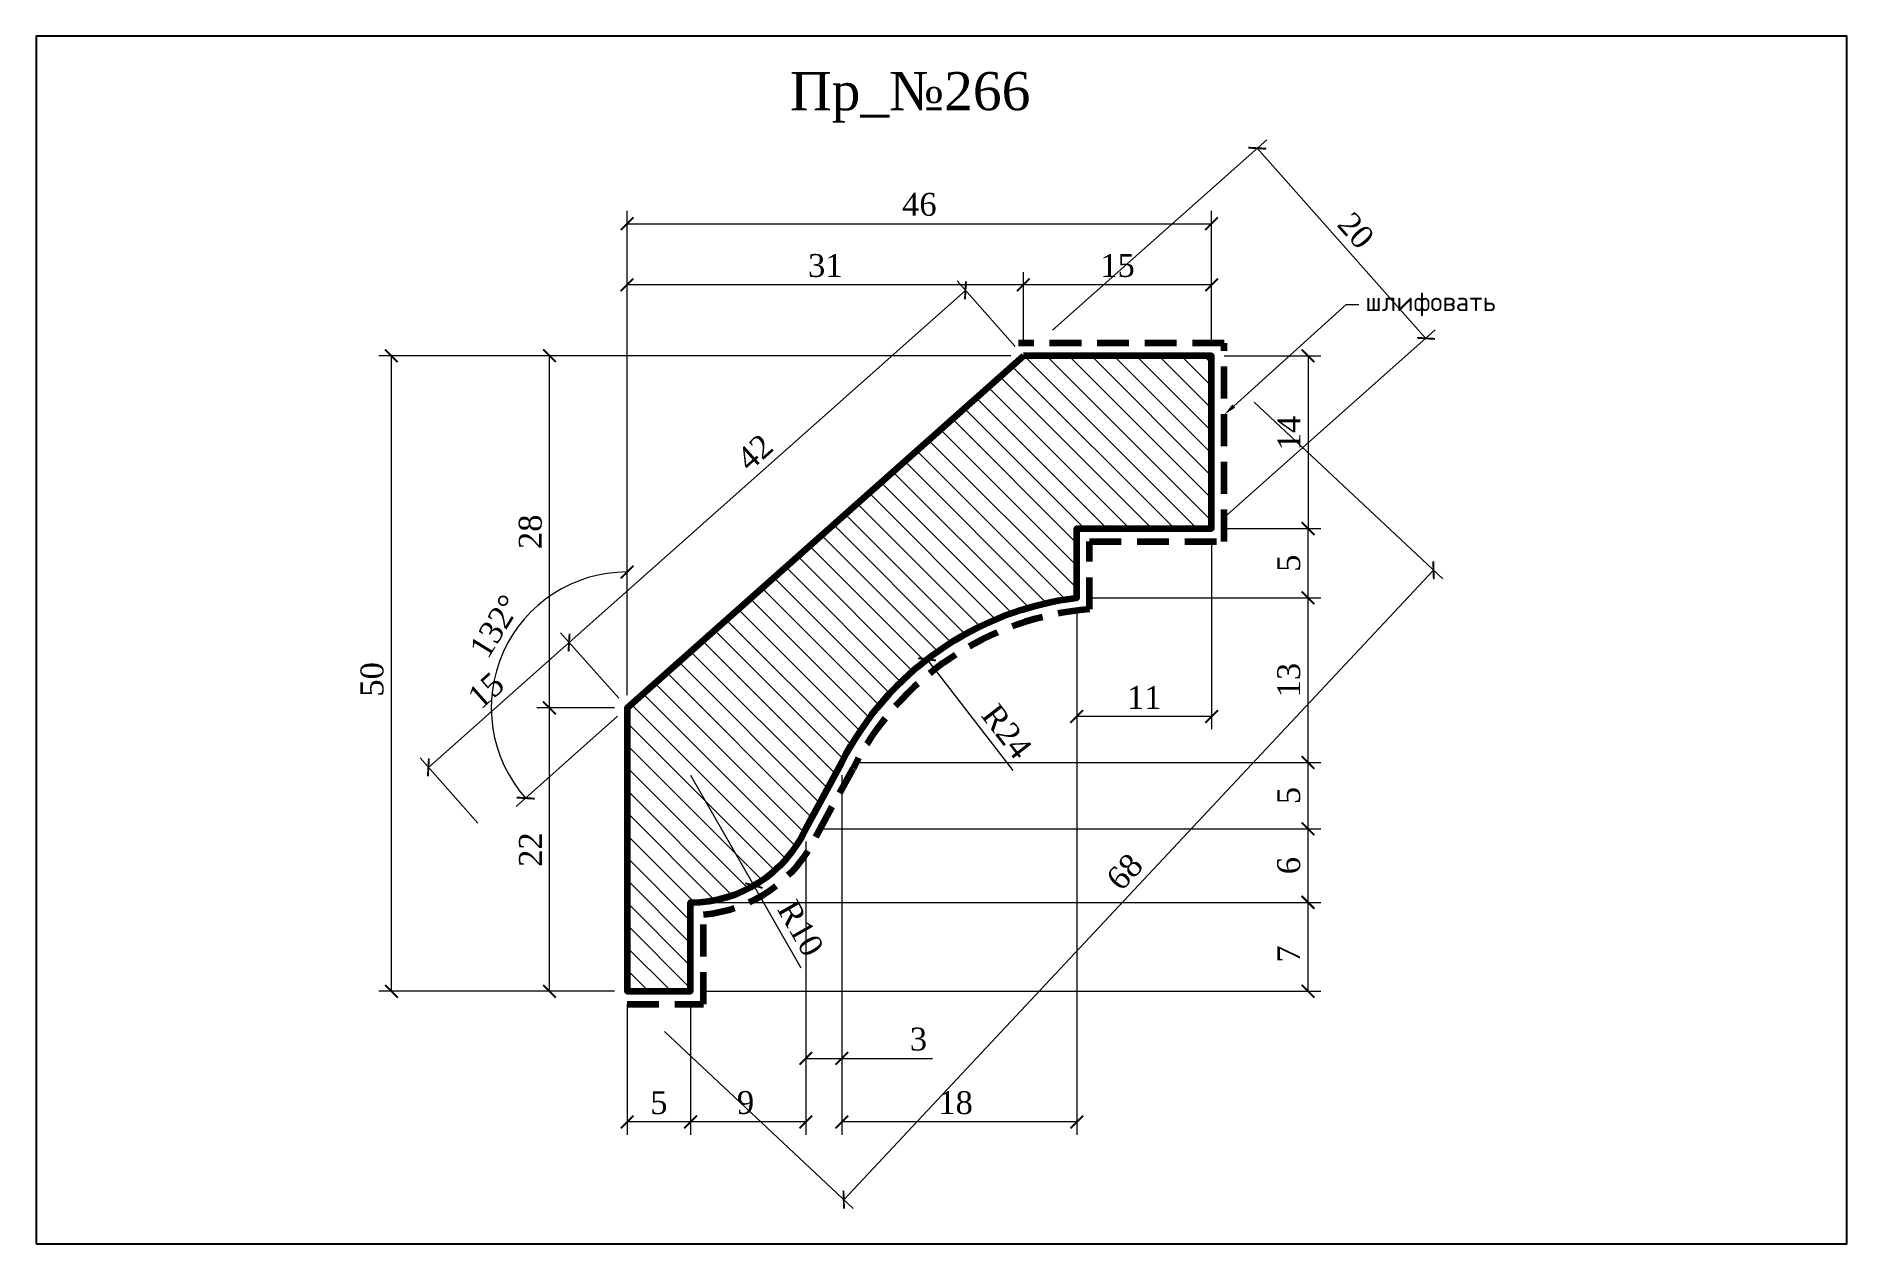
# Model space of a CAD drawing. Header units: millimetres. Extents: x 309565 to 309707, y -94003 to -93908.
import ezdxf
from ezdxf import colors
from ezdxf.entities.mleader import LeaderData, LeaderLine
from ezdxf.math import Vec2, Vec3

# ---------------------------------------------------------------- set-up
doc = ezdxf.new("R2010")
doc.units = ezdxf.units.MM
doc.header["$MEASUREMENT"] = 0
doc.linetypes.add('HIDDEN', pattern=[0.375, 0.25, -0.125])
doc.layers.add('Outside panel', color=7, linetype='Continuous', lineweight=18, true_color=0x7f5e57)
doc.layers.add('линия 50', color=1, linetype='Continuous', lineweight=140)
doc.layers.add('служебный слой РАЗМЕРЫ', color=7, linetype='Continuous', lineweight=9)
doc.layers.add('размеры в модели', color=7, linetype='Continuous')
doc.styles.add('ELECT', font='times.ttf')
doc.styles.get("Standard").update_dxf_attribs({"font": 'times.ttf'})
doc.styles.add('ЕСКД профили текст', font='isocpeur.ttf')
doc.dimstyles.new('M_1', dxfattribs={"dimtxt": 1.8, "dimasz": 1, "dimexe": 1, "dimexo": 1, "dimgap": 0.6, "dimtad": 1, "dimdec": 0, "dimdsep": 46, "dimtxsty": 'Standard', "dimblk": 'ARCHTICK', "dimcen": -5, "dimclrd": 7, "dimclre": 7, "dimclrt": 7, "dimadec": 0, "dimazin": 0, "dimtfac": 1, "dimtdec": 0, "dimtmove": 0, "dimatfit": 3, "dimfxl": 1, "dimtolj": 1, "dimtzin": 0, "dimlwd": 5, "dimlwe": 5, "dimarcsym": 0})

# ---------------------------------------------------------------- blocks, each defined once
blk = doc.blocks.new('_ArchTick')
at = {"color": 0, "linetype": 'ByBlock', "const_width": 0.15}
blk.add_lwpolyline([(-0.5, -0.5), (0.5, 0.5)], dxfattribs=at)
blk = doc.blocks.new('*D25')
at = {"layer": 'Defpoints', "color": 0, "ltscale": 1000, "transparency": 16777216}
for p in [(309642.29, -93933.06), (309600.42, -93960.34), (309611.1, -93960.76), (309611.1, -93960.76), (309611.1, -93983.06)]:
    blk.add_point(p, dxfattribs=at)
at = {"layer": 'размеры в модели', "color": 7, "lineweight": 5, "ltscale": 1000, "transparency": 16777216}
for p, q in [((309611.1, -93959.76), (309611.1, -93949.07)), ((309610.35, -93961.42), (309602.36, -93968.52))]:
    blk.add_line(p, q, dxfattribs=at)
blk.add_arc((309611.1, -93960.76), 10.69, 90, 221.5983, dxfattribs=at)
for p, rotation in [((309611.1, -93950.07), 3.06605471293083e-11), ((309603.11, -93967.86), 311.5983423043076)]:
    blk.add_blockref('_ArchTick', p, dxfattribs=dict(at, rotation=rotation))
at = {"layer": 'размеры в модели', "color": 7, "ltscale": 1000, "transparency": 16777216, "insert": (309600.72, -93954.34), "char_height": 1.8, "attachment_point": 5, "rotation": 58.2952}
blk.add_mtext('\\A1;132°', dxfattribs=at)
blk = doc.blocks.new('*D24')
at = {"layer": 'Defpoints', "color": 0, "ltscale": 1000, "transparency": 16777216}
for p in [(309659.72, -93936.01), (309613.3, -93985.55), (309628.15, -93999.46)]:
    blk.add_point(p, dxfattribs=at)
at = {"layer": 'размеры в модели', "color": 7, "lineweight": 5, "ltscale": 1000, "transparency": 16777216}
for p, q in [((309660.45, -93936.7), (309675.3, -93950.61)), ((309674.57, -93949.93), (309628.15, -93999.46)), ((309614.03, -93986.23), (309628.88, -94000.14))]:
    blk.add_line(p, q, dxfattribs=at)
for p, rotation in [((309674.57, -93949.93), 46.86065041574123), ((309628.15, -93999.46), 226.8606504157412)]:
    blk.add_blockref('_ArchTick', p, dxfattribs=dict(at, rotation=rotation))
at = {"layer": 'размеры в модели', "color": 7, "ltscale": 1000, "transparency": 16777216, "insert": (309650.26, -93973.66), "char_height": 1.8, "attachment_point": 5, "rotation": 46.8607}
blk.add_mtext('\\A1;68', dxfattribs=at)
blk = doc.blocks.new('*D23')
at = {"layer": 'Defpoints', "color": 0, "ltscale": 1000, "transparency": 16777216}
for p in [(309611.1, -93960.76), (309595.46, -93965.45), (309600.03, -93970.59)]:
    blk.add_point(p, dxfattribs=at)
at = {"layer": 'размеры в модели', "color": 7, "lineweight": 5, "ltscale": 1000, "transparency": 16777216}
for p, q in [((309606.53, -93955.62), (309595.46, -93965.45)), ((309610.44, -93960.01), (309605.87, -93954.87)), ((309599.36, -93969.84), (309594.8, -93964.7))]:
    blk.add_line(p, q, dxfattribs=at)
for p, rotation in [((309606.53, -93955.62), 41.59834230435255), ((309595.46, -93965.45), 221.5983423043526)]:
    blk.add_blockref('_ArchTick', p, dxfattribs=dict(at, rotation=rotation))
at = {"layer": 'размеры в модели', "color": 7, "ltscale": 1000, "transparency": 16777216, "insert": (309599.99, -93959.4), "char_height": 1.8, "attachment_point": 5, "rotation": 41.5983}
blk.add_mtext('\\A1;15', dxfattribs=at)
blk = doc.blocks.new('*D22')
at = {"layer": 'Defpoints', "color": 0, "ltscale": 1000, "transparency": 16777216}
for p in [(309642.29, -93933.06), (309606.53, -93955.62), (309611.1, -93960.76)]:
    blk.add_point(p, dxfattribs=at)
at = {"layer": 'размеры в модели', "color": 7, "lineweight": 5, "ltscale": 1000, "transparency": 16777216}
for p, q in [((309641.63, -93932.32), (309637.07, -93927.17)), ((309637.73, -93927.92), (309606.53, -93955.62)), ((309610.44, -93960.01), (309605.87, -93954.87))]:
    blk.add_line(p, q, dxfattribs=at)
for p, rotation in [((309637.73, -93927.92), 41.5983423043341), ((309606.53, -93955.62), 221.5983423043341)]:
    blk.add_blockref('_ArchTick', p, dxfattribs=dict(at, rotation=rotation))
at = {"layer": 'размеры в модели', "color": 7, "ltscale": 1000, "transparency": 16777216, "insert": (309621.14, -93940.65), "char_height": 1.8, "attachment_point": 5, "rotation": 41.5983}
blk.add_mtext('\\A1;42', dxfattribs=at)
blk = doc.blocks.new('*D20')
at = {"layer": 'Defpoints', "color": 0, "ltscale": 1000, "transparency": 16777216}
for p in [(309611.1, -93927.48), (309642.29, -93933.06), (309611.1, -93960.76)]:
    blk.add_point(p, dxfattribs=at)
at = {"layer": 'размеры в модели', "color": 7, "lineweight": 5, "ltscale": 1000, "transparency": 16777216}
for p, q in [((309611.1, -93959.76), (309611.1, -93926.48)), ((309642.29, -93932.06), (309642.29, -93926.48)), ((309642.29, -93927.48), (309611.1, -93927.48))]:
    blk.add_line(p, q, dxfattribs=at)
at = {"layer": 'размеры в модели', "color": 7, "lineweight": 5, "ltscale": 1000, "transparency": 16777216, "rotation": 180}
blk.add_blockref('_ArchTick', (309611.1, -93927.48), dxfattribs=at)
at = {"layer": 'размеры в модели', "color": 7, "lineweight": 5, "ltscale": 1000, "transparency": 16777216}
blk.add_blockref('_ArchTick', (309642.29, -93927.48), dxfattribs=at)
at = {"layer": 'размеры в модели', "color": 7, "ltscale": 1000, "transparency": 16777216, "insert": (309626.7, -93925.97), "char_height": 1.8, "attachment_point": 5}
blk.add_mtext('\\A1;31', dxfattribs=at)
blk = doc.blocks.new('*D18')
at = {"layer": 'Defpoints', "color": 0, "ltscale": 1000, "transparency": 16777216}
for p in [(309642.29, -93927.48), (309642.29, -93933.06), (309657.1, -93933.06)]:
    blk.add_point(p, dxfattribs=at)
at = {"layer": 'размеры в модели', "color": 7, "lineweight": 5, "ltscale": 1000, "transparency": 16777216}
for p, q in [((309642.29, -93932.06), (309642.29, -93926.48)), ((309657.1, -93932.06), (309657.1, -93926.48)), ((309657.1, -93927.48), (309642.29, -93927.48))]:
    blk.add_line(p, q, dxfattribs=at)
at = {"layer": 'размеры в модели', "color": 7, "lineweight": 5, "ltscale": 1000, "transparency": 16777216, "rotation": 180}
blk.add_blockref('_ArchTick', (309642.29, -93927.48), dxfattribs=at)
at = {"layer": 'размеры в модели', "color": 7, "lineweight": 5, "ltscale": 1000, "transparency": 16777216}
blk.add_blockref('_ArchTick', (309657.1, -93927.48), dxfattribs=at)
at = {"layer": 'размеры в модели', "color": 7, "ltscale": 1000, "transparency": 16777216, "insert": (309649.7, -93925.97), "char_height": 1.8, "attachment_point": 5}
blk.add_mtext('\\A1;15', dxfattribs=at)
blk = doc.blocks.new('*D17')
at = {"layer": 'Defpoints', "color": 0, "ltscale": 1000, "transparency": 16777216}
for p in [(309660.69, -93916.73), (309643.82, -93931.71), (309657.1, -93946.66)]:
    blk.add_point(p, dxfattribs=at)
at = {"layer": 'размеры в модели', "color": 7, "lineweight": 5, "ltscale": 1000, "transparency": 16777216}
for p, q in [((309644.57, -93931.04), (309661.44, -93916.07)), ((309673.97, -93931.69), (309660.69, -93916.73)), ((309657.85, -93946), (309674.71, -93931.03))]:
    blk.add_line(p, q, dxfattribs=at)
for p, rotation in [((309660.69, -93916.73), 131.5983423042875), ((309673.97, -93931.69), 311.5983423042875)]:
    blk.add_blockref('_ArchTick', p, dxfattribs=dict(at, rotation=rotation))
at = {"layer": 'размеры в модели', "color": 7, "ltscale": 1000, "transparency": 16777216, "insert": (309668.46, -93923.21), "char_height": 1.8, "attachment_point": 5, "rotation": 311.5983}
blk.add_mtext('\\A1;20', dxfattribs=at)
blk = doc.blocks.new('*D16')
at = {"layer": 'Defpoints', "color": 0, "ltscale": 1000, "transparency": 16777216}
for p in [(309616.1, -93966.06), (309621.08, -93974.74)]:
    blk.add_point(p, dxfattribs=at)
at = {"layer": 'размеры в модели', "color": 7, "lineweight": 5, "ltscale": 1000, "transparency": 16777216}
for p in [(309616.1, -93966.06), (309624.81, -93981.23)]:
    blk.add_line(p, (309621.08, -93974.74), dxfattribs=at)
blk.add_arc((309616.1, -93966.06), 10, 275.7296, 305.5782, dxfattribs=at)
at = {"layer": 'размеры в модели', "color": 7, "lineweight": 5, "ltscale": 1000, "transparency": 16777216, "rotation": 119.8486137315557}
blk.add_blockref('_ArchTick', (309621.08, -93974.74), dxfattribs=at)
at = {"layer": 'размеры в модели', "color": 7, "ltscale": 1000, "transparency": 16777216, "insert": (309624.75, -93978.1), "char_height": 1.8, "attachment_point": 5, "rotation": 299.8486}
blk.add_mtext('\\A1;R10', dxfattribs=at)
blk = doc.blocks.new('*D15')
at = {"layer": 'Defpoints', "color": 0, "ltscale": 1000, "transparency": 16777216}
for p in [(309634.71, -93956.94), (309649.39, -93975.92)]:
    blk.add_point(p, dxfattribs=at)
at = {"layer": 'размеры в модели', "color": 7, "lineweight": 5, "ltscale": 1000, "transparency": 16777216}
blk.add_line((309641.48, -93965.7), (309634.71, -93956.94), dxfattribs=at)
at = {"layer": 'размеры в модели', "color": 7, "lineweight": 5, "ltscale": 1000, "transparency": 16777216, "rotation": 127.7129034686893}
blk.add_blockref('_ArchTick', (309634.71, -93956.94), dxfattribs=at)
at = {"layer": 'размеры в модели', "color": 7, "ltscale": 1000, "transparency": 16777216, "insert": (309640.99, -93962.61), "char_height": 1.8, "attachment_point": 5, "rotation": 307.7129}
blk.add_mtext('\\A1;R24', dxfattribs=at)
blk = doc.blocks.new('*D14')
at = {"layer": 'Defpoints', "color": 0, "ltscale": 1000, "transparency": 16777216}
for p in [(309592.55, -93933.06), (309642.29, -93933.06), (309611.1, -93983.06)]:
    blk.add_point(p, dxfattribs=at)
at = {"layer": 'размеры в модели', "color": 7, "lineweight": 5, "ltscale": 1000, "transparency": 16777216}
for p, q in [((309641.29, -93933.06), (309591.55, -93933.06)), ((309592.55, -93983.06), (309592.55, -93933.06)), ((309610.1, -93983.06), (309591.55, -93983.06))]:
    blk.add_line(p, q, dxfattribs=at)
for p, rotation in [((309592.55, -93933.06), 90), ((309592.55, -93983.06), 270)]:
    blk.add_blockref('_ArchTick', p, dxfattribs=dict(at, rotation=rotation))
at = {"layer": 'размеры в модели', "color": 7, "ltscale": 1000, "transparency": 16777216, "insert": (309591.03, -93958.52), "char_height": 1.8, "attachment_point": 5, "rotation": 90}
blk.add_mtext('\\A1;50', dxfattribs=at)
blk = doc.blocks.new('*D13')
at = {"layer": 'Defpoints', "color": 0, "ltscale": 1000, "transparency": 16777216}
for p in [(309611.1, -93983.06), (309616.1, -93983.06), (309611.1, -93993.34)]:
    blk.add_point(p, dxfattribs=at)
at = {"layer": 'размеры в модели', "color": 7, "lineweight": 5, "ltscale": 1000, "transparency": 16777216}
for p, q in [((309611.1, -93984.06), (309611.1, -93994.34)), ((309616.1, -93984.06), (309616.1, -93994.34)), ((309616.1, -93993.34), (309611.1, -93993.34))]:
    blk.add_line(p, q, dxfattribs=at)
at = {"layer": 'размеры в модели', "color": 7, "lineweight": 5, "ltscale": 1000, "transparency": 16777216, "rotation": 180}
blk.add_blockref('_ArchTick', (309611.1, -93993.34), dxfattribs=at)
at = {"layer": 'размеры в модели', "color": 7, "lineweight": 5, "ltscale": 1000, "transparency": 16777216}
blk.add_blockref('_ArchTick', (309616.1, -93993.34), dxfattribs=at)
at = {"layer": 'размеры в модели', "color": 7, "ltscale": 1000, "transparency": 16777216, "insert": (309613.6, -93991.83), "char_height": 1.8, "attachment_point": 5}
blk.add_mtext('\\A1;5', dxfattribs=at)
blk = doc.blocks.new('*D12')
at = {"layer": 'Defpoints', "color": 0, "ltscale": 1000, "transparency": 16777216}
for p in [(309625.17, -93970.28), (309664.69, -93970.28), (309616.1, -93976.06)]:
    blk.add_point(p, dxfattribs=at)
at = {"layer": 'размеры в модели', "color": 7, "lineweight": 5, "ltscale": 1000, "transparency": 16777216}
for p, q in [((309626.17, -93970.28), (309665.69, -93970.28)), ((309664.69, -93976.06), (309664.69, -93970.28)), ((309617.1, -93976.06), (309665.69, -93976.06))]:
    blk.add_line(p, q, dxfattribs=at)
for p, rotation in [((309664.69, -93970.28), 90), ((309664.69, -93976.06), 270)]:
    blk.add_blockref('_ArchTick', p, dxfattribs=dict(at, rotation=rotation))
at = {"layer": 'размеры в модели', "color": 7, "ltscale": 1000, "transparency": 16777216, "insert": (309663.18, -93973.17), "char_height": 1.8, "attachment_point": 5, "rotation": 90}
blk.add_mtext('\\A1;6', dxfattribs=at)
blk = doc.blocks.new('*D11')
at = {"layer": 'Defpoints', "color": 0, "ltscale": 1000, "transparency": 16777216}
for p in [(309616.1, -93976.06), (309664.69, -93976.06), (309616.1, -93983.06)]:
    blk.add_point(p, dxfattribs=at)
at = {"layer": 'размеры в модели', "color": 7, "lineweight": 5, "ltscale": 1000, "transparency": 16777216}
for p, q in [((309617.1, -93976.06), (309665.69, -93976.06)), ((309664.69, -93983.06), (309664.69, -93976.06)), ((309617.1, -93983.06), (309665.69, -93983.06))]:
    blk.add_line(p, q, dxfattribs=at)
for p, rotation in [((309664.69, -93976.06), 90), ((309664.69, -93983.06), 270)]:
    blk.add_blockref('_ArchTick', p, dxfattribs=dict(at, rotation=rotation))
at = {"layer": 'размеры в модели', "color": 7, "ltscale": 1000, "transparency": 16777216, "insert": (309663.17, -93980.13), "char_height": 1.8, "attachment_point": 5, "rotation": 90}
blk.add_mtext('\\A1;7', dxfattribs=at)
blk = doc.blocks.new('*D10')
at = {"layer": 'Defpoints', "color": 0, "ltscale": 1000, "transparency": 16777216}
for p in [(309625.17, -93970.28), (309616.1, -93983.06), (309616.1, -93993.34)]:
    blk.add_point(p, dxfattribs=at)
at = {"layer": 'размеры в модели', "color": 7, "lineweight": 5, "ltscale": 1000, "transparency": 16777216}
for p, q in [((309625.17, -93971.28), (309625.17, -93994.34)), ((309616.1, -93984.06), (309616.1, -93994.34)), ((309625.17, -93993.34), (309616.1, -93993.34))]:
    blk.add_line(p, q, dxfattribs=at)
at = {"layer": 'размеры в модели', "color": 7, "lineweight": 5, "ltscale": 1000, "transparency": 16777216, "rotation": 180}
blk.add_blockref('_ArchTick', (309616.1, -93993.34), dxfattribs=at)
at = {"layer": 'размеры в модели', "color": 7, "lineweight": 5, "ltscale": 1000, "transparency": 16777216}
blk.add_blockref('_ArchTick', (309625.17, -93993.34), dxfattribs=at)
at = {"layer": 'размеры в модели', "color": 7, "ltscale": 1000, "transparency": 16777216, "insert": (309620.42, -93991.82), "char_height": 1.8, "attachment_point": 5}
blk.add_mtext('\\A1;9', dxfattribs=at)
blk = doc.blocks.new('*D9')
at = {"layer": 'Defpoints', "color": 0, "ltscale": 1000, "transparency": 16777216}
for p in [(309646.49, -93952.1), (309664.69, -93952.1), (309628, -93965.05)]:
    blk.add_point(p, dxfattribs=at)
at = {"layer": 'размеры в модели', "color": 7, "lineweight": 5, "ltscale": 1000, "transparency": 16777216}
for p, q in [((309647.49, -93952.1), (309665.69, -93952.1)), ((309664.69, -93965.05), (309664.69, -93952.1)), ((309629, -93965.05), (309665.69, -93965.05))]:
    blk.add_line(p, q, dxfattribs=at)
for p, rotation in [((309664.69, -93952.1), 90), ((309664.69, -93965.05), 270)]:
    blk.add_blockref('_ArchTick', p, dxfattribs=dict(at, rotation=rotation))
at = {"layer": 'размеры в модели', "color": 7, "ltscale": 1000, "transparency": 16777216, "insert": (309663.18, -93958.58), "char_height": 1.8, "attachment_point": 5, "rotation": 90}
blk.add_mtext('\\A1;13', dxfattribs=at)
blk = doc.blocks.new('*D8')
at = {"layer": 'Defpoints', "color": 0, "ltscale": 1000, "transparency": 16777216}
for p in [(309628, -93965.05), (309664.69, -93965.05), (309625.17, -93970.28)]:
    blk.add_point(p, dxfattribs=at)
at = {"layer": 'размеры в модели', "color": 7, "lineweight": 5, "ltscale": 1000, "transparency": 16777216}
for p, q in [((309629, -93965.05), (309665.69, -93965.05)), ((309664.69, -93970.28), (309664.69, -93965.05)), ((309626.17, -93970.28), (309665.69, -93970.28))]:
    blk.add_line(p, q, dxfattribs=at)
for p, rotation in [((309664.69, -93965.05), 90), ((309664.69, -93970.28), 270)]:
    blk.add_blockref('_ArchTick', p, dxfattribs=dict(at, rotation=rotation))
at = {"layer": 'размеры в модели', "color": 7, "ltscale": 1000, "transparency": 16777216, "insert": (309663.18, -93967.66), "char_height": 1.8, "attachment_point": 5, "rotation": 90}
blk.add_mtext('\\A1;5', dxfattribs=at)
blk = doc.blocks.new('*D7')
at = {"layer": 'Defpoints', "color": 0, "ltscale": 1000, "transparency": 16777216}
for p in [(309628, -93965.05), (309625.17, -93970.28), (309628, -93988.34)]:
    blk.add_point(p, dxfattribs=at)
at = {"layer": 'размеры в модели', "color": 7, "lineweight": 5, "ltscale": 1000, "transparency": 16777216}
for p, q in [((309628, -93966.05), (309628, -93989.34)), ((309625.17, -93971.28), (309625.17, -93989.34)), ((309625.17, -93988.34), (309628, -93988.34)), ((309628, -93988.34), (309635.13, -93988.34))]:
    blk.add_line(p, q, dxfattribs=at)
at = {"layer": 'размеры в модели', "color": 7, "lineweight": 5, "ltscale": 1000, "transparency": 16777216, "rotation": 180}
blk.add_blockref('_ArchTick', (309625.17, -93988.34), dxfattribs=at)
at = {"layer": 'размеры в модели', "color": 7, "lineweight": 5, "ltscale": 1000, "transparency": 16777216}
blk.add_blockref('_ArchTick', (309628, -93988.34), dxfattribs=at)
at = {"layer": 'размеры в модели', "color": 7, "ltscale": 1000, "transparency": 16777216, "insert": (309634.03, -93986.83), "char_height": 1.8, "attachment_point": 5}
blk.add_mtext('\\A1;3', dxfattribs=at)
blk = doc.blocks.new('*D6')
at = {"layer": 'Defpoints', "color": 0, "ltscale": 1000, "transparency": 16777216}
for p in [(309646.49, -93952.1), (309628, -93965.05), (309628, -93993.34)]:
    blk.add_point(p, dxfattribs=at)
at = {"layer": 'размеры в модели', "color": 7, "lineweight": 5, "ltscale": 1000, "transparency": 16777216}
for p, q in [((309646.49, -93953.1), (309646.49, -93994.34)), ((309628, -93966.05), (309628, -93994.34)), ((309646.49, -93993.34), (309628, -93993.34))]:
    blk.add_line(p, q, dxfattribs=at)
at = {"layer": 'размеры в модели', "color": 7, "lineweight": 5, "ltscale": 1000, "transparency": 16777216, "rotation": 180}
blk.add_blockref('_ArchTick', (309628, -93993.34), dxfattribs=at)
at = {"layer": 'размеры в модели', "color": 7, "lineweight": 5, "ltscale": 1000, "transparency": 16777216}
blk.add_blockref('_ArchTick', (309646.49, -93993.34), dxfattribs=at)
at = {"layer": 'размеры в модели', "color": 7, "ltscale": 1000, "transparency": 16777216, "insert": (309636.95, -93991.83), "char_height": 1.8, "attachment_point": 5}
blk.add_mtext('\\A1;18', dxfattribs=at)
blk = doc.blocks.new('*D5')
at = {"layer": 'Defpoints', "color": 0, "ltscale": 1000, "transparency": 16777216}
for p in [(309657.1, -93946.66), (309664.69, -93946.66), (309646.49, -93952.1)]:
    blk.add_point(p, dxfattribs=at)
at = {"layer": 'размеры в модели', "color": 7, "lineweight": 5, "ltscale": 1000, "transparency": 16777216}
for p, q in [((309658.1, -93946.66), (309665.69, -93946.66)), ((309664.69, -93952.1), (309664.69, -93946.66)), ((309647.49, -93952.1), (309665.69, -93952.1))]:
    blk.add_line(p, q, dxfattribs=at)
for p, rotation in [((309664.69, -93946.66), 90), ((309664.69, -93952.1), 270)]:
    blk.add_blockref('_ArchTick', p, dxfattribs=dict(at, rotation=rotation))
at = {"layer": 'размеры в модели', "color": 7, "ltscale": 1000, "transparency": 16777216, "insert": (309663.18, -93949.38), "char_height": 1.8, "attachment_point": 5, "rotation": 90}
blk.add_mtext('\\A1;5', dxfattribs=at)
blk = doc.blocks.new('*D4')
at = {"layer": 'Defpoints', "color": 0, "ltscale": 1000, "transparency": 16777216}
for p in [(309657.1, -93946.66), (309646.49, -93952.1), (309646.49, -93961.44)]:
    blk.add_point(p, dxfattribs=at)
at = {"layer": 'размеры в модели', "color": 7, "lineweight": 5, "ltscale": 1000, "transparency": 16777216}
for p, q in [((309657.1, -93947.66), (309657.1, -93962.44)), ((309646.49, -93953.1), (309646.49, -93962.44)), ((309657.1, -93961.44), (309646.49, -93961.44))]:
    blk.add_line(p, q, dxfattribs=at)
at = {"layer": 'размеры в модели', "color": 7, "lineweight": 5, "ltscale": 1000, "transparency": 16777216, "rotation": 180}
blk.add_blockref('_ArchTick', (309646.49, -93961.44), dxfattribs=at)
at = {"layer": 'размеры в модели', "color": 7, "lineweight": 5, "ltscale": 1000, "transparency": 16777216}
blk.add_blockref('_ArchTick', (309657.1, -93961.44), dxfattribs=at)
at = {"layer": 'размеры в модели', "color": 7, "ltscale": 1000, "transparency": 16777216, "insert": (309651.8, -93959.94), "char_height": 1.8, "attachment_point": 5}
blk.add_mtext('\\A1;11', dxfattribs=at)
blk = doc.blocks.new('*D3')
at = {"layer": 'Defpoints', "color": 0, "ltscale": 1000, "transparency": 16777216}
for p in [(309657.1, -93933.06), (309657.1, -93946.66), (309664.69, -93946.66)]:
    blk.add_point(p, dxfattribs=at)
at = {"layer": 'размеры в модели', "color": 7, "lineweight": 5, "ltscale": 1000, "transparency": 16777216}
for p, q in [((309658.1, -93933.06), (309665.69, -93933.06)), ((309664.69, -93933.06), (309664.69, -93946.66)), ((309658.1, -93946.66), (309665.69, -93946.66))]:
    blk.add_line(p, q, dxfattribs=at)
for p, rotation in [((309664.69, -93933.06), 90), ((309664.69, -93946.66), 270)]:
    blk.add_blockref('_ArchTick', p, dxfattribs=dict(at, rotation=rotation))
at = {"layer": 'размеры в модели', "color": 7, "ltscale": 1000, "transparency": 16777216, "insert": (309663.19, -93939.14), "char_height": 1.8, "attachment_point": 5, "rotation": 90}
blk.add_mtext('\\A1;14', dxfattribs=at)
blk = doc.blocks.new('*D2')
at = {"layer": 'Defpoints', "color": 0, "ltscale": 1000, "transparency": 16777216}
for p in [(309657.1, -93922.67), (309657.1, -93933.06), (309611.1, -93960.76)]:
    blk.add_point(p, dxfattribs=at)
at = {"layer": 'размеры в модели', "color": 7, "lineweight": 5, "ltscale": 1000, "transparency": 16777216}
for p, q in [((309611.1, -93959.76), (309611.1, -93921.67)), ((309657.1, -93932.06), (309657.1, -93921.67)), ((309611.1, -93922.67), (309657.1, -93922.67))]:
    blk.add_line(p, q, dxfattribs=at)
at = {"layer": 'размеры в модели', "color": 7, "lineweight": 5, "ltscale": 1000, "transparency": 16777216, "rotation": 180}
blk.add_blockref('_ArchTick', (309611.1, -93922.67), dxfattribs=at)
at = {"layer": 'размеры в модели', "color": 7, "lineweight": 5, "ltscale": 1000, "transparency": 16777216}
blk.add_blockref('_ArchTick', (309657.1, -93922.67), dxfattribs=at)
at = {"layer": 'размеры в модели', "color": 7, "ltscale": 1000, "transparency": 16777216, "insert": (309634.1, -93921.16), "char_height": 1.8, "attachment_point": 5}
blk.add_mtext('\\A1;46', dxfattribs=at)

msp = doc.modelspace()

# ---------------------------------------------------------------- hatches: boundary and pattern name
at = {"layer": 'Outside panel', "ltscale": 1000}
h = msp.add_hatch(dxfattribs=at)
h.set_pattern_fill('ANSI31', color=256, scale=10, angle=90)
h.set_pattern_definition([(135, (1349.0199, 2431.5147), (-0.8838834765, -0.8838834765), [])])
h.paths.add_polyline_path([(309642.29, -93933.06), (309657.1, -93933.06), (309657.1, -93946.66), (309646.49, -93946.66), (309646.49, -93952.1, 0.249912), (309628, -93965.05), (309625.17, -93970.28, -0.291817), (309616.1, -93976.06), (309616.1, -93983.06), (309611.1, -93983.06), (309611.1, -93960.76)])

# ---------------------------------------------------------------- linework, layer by layer
at = {"color": 6, "ltscale": 1000}
msp.add_lwpolyline([(309564.59, -94002.92), (309707.09, -94002.92), (309707.09, -93907.92), (309564.59, -93907.92)], close=True, dxfattribs=at)
at = {"layer": 'линия 50', "color": 1, "linetype": 'HIDDEN', "ltscale": 10, "true_color": 0xff0909}
msp.add_lwpolyline([(309611.1, -93984.06), (309617.1, -93984.06), (309617.1, -93977.02, 0.266522), (309626.06, -93970.73), (309628.88, -93965.52, -0.260291), (309647.49, -93953), (309647.49, -93947.66), (309658.1, -93947.66), (309658.1, -93932.06), (309641.91, -93932.06), (309641.91, -93932.06)], format="xyb", dxfattribs=at)
at = {"layer": 'линия 50', "color": 7}
msp.add_lwpolyline([(309642.29, -93933.06), (309611.1, -93960.76), (309611.1, -93983.06), (309616.1, -93983.06), (309616.1, -93976.06, 0.291817), (309625.17, -93970.28), (309628, -93965.05, -0.249912), (309646.49, -93952.1), (309646.49, -93946.66), (309657.1, -93946.66), (309657.1, -93933.06), (309642.29, -93933.06)], format="xyb", dxfattribs=at)

# ---------------------------------------------------------------- texts
at = {"color": 7, "ltscale": 1000, "style": 'ELECT'}
msp.add_text('Пр_№266', height=3, dxfattribs=at).set_placement((309623.92, -93913.74))

# ---------------------------------------------------------------- dimensions: what is measured, and where the dimension line sits
at = {"layer": 'размеры в модели', "color": 5, "ltscale": 1000}
for p1, p2, distance, picture, middle in [((309657.1, -93946.66), (309643.82, -93931.71), -22.55, '*D17', (309668.46, -93923.21)), ((309642.29, -93933.06), (309611.1, -93960.76), -6.88, '*D22', (309621.14, -93940.65)), ((309659.72, -93936.01), (309613.3, -93985.55), 20.35, '*D24', (309650.26, -93973.66)), ((309611.1, -93960.76), (309600.03, -93970.59), -6.88, '*D23', (309599.99, -93959.4))]:
    dim = msp.add_aligned_dim(p1=p1, p2=p2, distance=distance, dimstyle='M_1', dxfattribs=at)
    dim.commit()
    dim.dimension.update_dxf_attribs({"geometry": picture, "text_midpoint": middle})
for base, p1, p2, angle, picture, middle in [((309657.1, -93922.67), (309611.1, -93960.76), (309657.1, -93933.06), 180, '*D2', (309634.1, -93922.67)), ((309592.55, -93933.06), (309611.1, -93983.06), (309642.29, -93933.06), 90, '*D14', (309592.55, -93958.52)), ((309664.69, -93946.66), (309657.1, -93933.06), (309657.1, -93946.66), 90, '*D3', (309664.69, -93939.14)), ((309646.49, -93961.44), (309657.1, -93946.66), (309646.49, -93952.1), 180, '*D4', (309651.8, -93961.44)), ((309664.69, -93946.66), (309646.49, -93952.1), (309657.1, -93946.66), 90, '*D5', (309664.69, -93949.38)), ((309664.69, -93952.1), (309628, -93965.05), (309646.49, -93952.1), 90, '*D9', (309664.69, -93958.58)), ((309628, -93993.34), (309646.49, -93952.1), (309628, -93965.05), 180, '*D6', (309636.95, -93993.34)), ((309664.69, -93965.05), (309625.17, -93970.28), (309628, -93965.05), 90, '*D8', (309664.69, -93967.66)), ((309628, -93988.34), (309625.17, -93970.28), (309628, -93965.05), 180, '*D7', (309634.03, -93988.34)), ((309664.69, -93970.28), (309616.1, -93976.06), (309625.17, -93970.28), 90, '*D12', (309664.69, -93973.17)), ((309616.1, -93993.34), (309625.17, -93970.28), (309616.1, -93983.06), 180, '*D10', (309620.42, -93993.34)), ((309664.69, -93976.06), (309616.1, -93983.06), (309616.1, -93976.06), 90, '*D11', (309664.69, -93980.13)), ((309611.1, -93993.34), (309616.1, -93983.06), (309611.1, -93983.06), 180, '*D13', (309613.6, -93993.34))]:
    dim = msp.add_linear_dim(base=base, p1=p1, p2=p2, angle=angle, dimstyle='M_1', dxfattribs=at)
    dim.commit()
    dim.dimension.update_dxf_attribs({"geometry": picture, "text_midpoint": middle, "dimtype": 128})
for base, p1, p2, picture, middle in [((309611.1, -93927.48), (309642.29, -93933.06), (309611.1, -93960.76), '*D20', (309626.7, -93925.97)), ((309642.29, -93927.48), (309657.1, -93933.06), (309642.29, -93933.06), '*D18', (309649.7, -93925.97))]:
    dim = msp.add_linear_dim(base=base, p1=p1, p2=p2, angle=180, dimstyle='M_1', dxfattribs=at)
    dim.commit()
    dim.dimension.update_dxf_attribs({"geometry": picture, "text_midpoint": middle})
dim = msp.add_angular_dim_2l(base=(309600.42, -93960.34), line1=((309642.29, -93933.06), (309611.1, -93960.76)), line2=((309611.1, -93960.76), (309611.1, -93983.06)), dimstyle='M_1', dxfattribs=at)
dim.commit()
dim.dimension.update_dxf_attribs({"geometry": '*D25', "text_midpoint": (309602, -93955.14), "dimtype": 130})
for base, p1, p2 in [((309604.99, -93933.06), (309611.1, -93960.76), (309642.29, -93933.06)), ((309604.99, -93960.76), (309611.1, -93983.06), (309611.1, -93960.76))]:
    msp.add_linear_dim(base=base, p1=p1, p2=p2, angle=90, dimstyle='M_1', dxfattribs=at).render()
dim = msp.add_radius_dim(center=(309649.39, -93975.92), mpoint=(309634.71, -93956.94), dimstyle='M_1', dxfattribs=at)
dim.commit()
dim.dimension.update_dxf_attribs({"geometry": '*D15', "text_midpoint": (309639.8, -93963.52), "dimtype": 132})
dim = msp.add_radius_dim(center=(309616.1, -93966.06), mpoint=(309621.08, -93974.74), dimstyle='M_1', dxfattribs=at)
dim.commit()
dim.dimension.update_dxf_attribs({"geometry": '*D16', "text_midpoint": (309624.75, -93978.1)})

# ---------------------------------------------------------------- leaders
at = {"layer": 'служебный слой РАЗМЕРЫ'}
ml = msp.add_multileader_mtext('Standard', dxfattribs=at)
ml.set_content('\\A1;шлифовать', color=256, style='ЕСКД профили текст')
ml.set_leader_properties(color=256, linetype='ByLayer', lineweight=-1)
ml.build(insert=Vec2(0, 0))
ml.multileader.update_dxf_attribs({"dogleg_length": 1, "arrow_head_size": 1})
ctx = ml.context
ctx.base_point, ctx.char_height, ctx.arrow_head_size, ctx.landing_gap_size, ctx.plane_origin = Vec3(309668.7, -93929.03), 1.5, 1, 0.5, Vec3(309682.18, -93902.86)
notes = []
notes.append((ctx, [(1, (1, 1, 0), (309667.7, -93929.03), (1, 0), 1, [(0, [(309658.1, -93937.69)], 0, [])])]))
ctx.mtext.insert, ctx.mtext.flow_direction = Vec3(309669.2, -93928.05), 5
for ctx, leaders in notes:
    for number, flags, end, landing, length, lines in leaders:
        leader = LeaderData()
        leader.index, (leader.has_last_leader_line, leader.has_dogleg_vector, leader.attachment_direction) = number, flags
        leader.last_leader_point, leader.dogleg_vector, leader.dogleg_length = Vec3(end), Vec3(landing), length
        for number, points, colour, breaks in lines:
            line = LeaderLine()
            line.index, line.vertices, line.color, line.breaks = number, Vec3.list(points), colors.encode_raw_color(colour), breaks
            leader.lines.append(line)
        ctx.leaders.append(leader)

doc.saveas('drawing.dxf')
